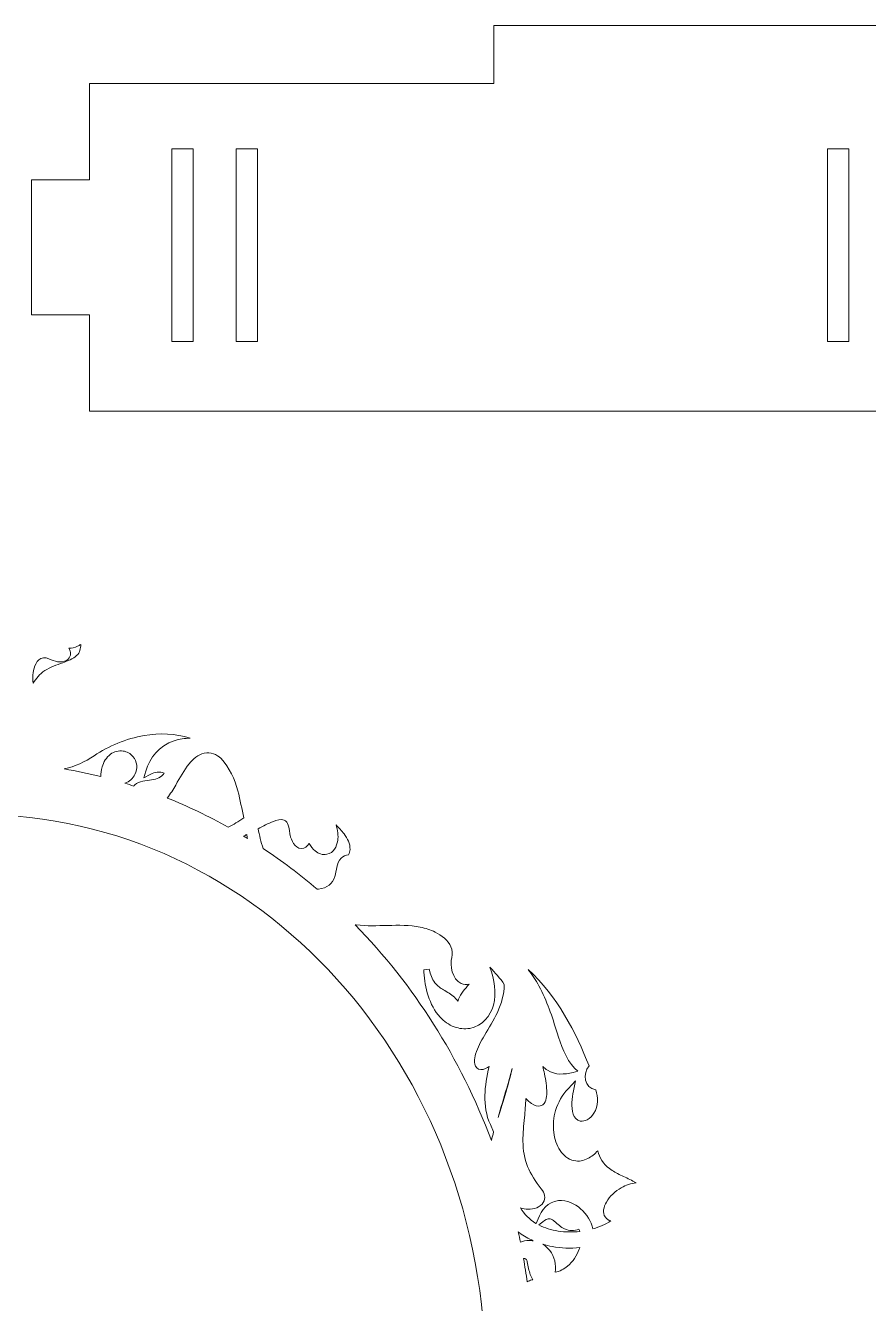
# Model space of a CAD drawing. Header units: millimetres. Extents: x -989 to 989, y -553 to 553.
# Drawn here: x 450.5 to 494.3, y 204.5 to 270.8 of the extents above; entities that cross this region are included whole.
import ezdxf

# ---------------------------------------------------------------- set-up
doc = ezdxf.new("R2010")
doc.units = ezdxf.units.MM
doc.header["$MEASUREMENT"] = 0
doc.layers.add('Camada 1', color=7, linetype='Continuous')

msp = doc.modelspace()

# ---------------------------------------------------------------- linework, layer by layer
at = {"layer": 'Camada 1', "lineweight": 9}
for points, knots in [([(537.863, 250.7797), (507.7715, 250.7797), (483.9545, 250.7797), (453.863, 250.7797), (453.863, 250.7797), (453.863, 250.7797), (453.863, 255.7797), (453.863, 255.7797), (453.863, 255.7797), (453.863, 255.7797), (450.863, 255.7797), (450.863, 255.7797), (450.863, 255.7797), (450.863, 255.7797), (450.863, 262.7797), (450.863, 262.7797), (450.863, 262.7797), (450.863, 262.7797), (453.863, 262.7797), (453.863, 262.7797), (453.863, 262.7797), (453.863, 262.7797), (453.863, 267.7797), (453.863, 267.7797), (453.863, 267.7797), (453.863, 267.7797), (463.363, 267.7797), (463.363, 267.7797), (463.363, 267.7797), (463.363, 267.7797), (463.363, 267.7797), (463.363, 267.7797), (463.363, 267.7797), (463.363, 267.7797), (474.8398, 267.7797), (474.8398, 267.7797), (474.8398, 267.7797), (474.8398, 267.7797), (474.8398, 270.7797), (474.8398, 270.7797), (474.8398, 270.7797), (487.0825, 270.7797), (501.6199, 270.7797), (513.8626, 270.7797), (513.8626, 270.7797), (513.8626, 270.7797), (513.8626, 267.7797), (513.8626, 267.7797), (513.8626, 267.7797), (513.8626, 267.7797), (525.363, 267.7797), (525.363, 267.7797), (525.363, 267.7797), (525.363, 267.7797), (525.363, 267.7797), (525.363, 267.7797), (525.363, 267.7797), (525.363, 267.7797), (537.863, 267.7797), (537.863, 267.7797), (537.863, 267.7797), (537.863, 267.7797), (537.863, 262.7797), (537.863, 262.7797), (537.863, 262.7797), (537.863, 262.7797), (534.863, 262.7797), (534.863, 262.7797), (534.863, 262.7797), (534.863, 262.7797), (534.863, 255.7797), (534.863, 255.7797), (534.863, 255.7797), (534.863, 255.7797), (537.863, 255.7797), (537.863, 255.7797), (537.863, 255.7797), (537.863, 255.7797), (537.863, 250.7797), (537.863, 250.7797)], [0, 0, 0, 0, 0.047619, 0.047619, 0.047619, 0.047619, 0.0952381, 0.0952381, 0.0952381, 0.0952381, 0.1428571, 0.1428571, 0.1428571, 0.1428571, 0.1904762, 0.1904762, 0.1904762, 0.1904762, 0.2380952, 0.2380952, 0.2380952, 0.2380952, 0.2857143, 0.2857143, 0.2857143, 0.2857143, 0.3333333, 0.3333333, 0.3333333, 0.3333333, 0.3809524, 0.3809524, 0.3809524, 0.3809524, 0.4285714, 0.4285714, 0.4285714, 0.4285714, 0.4761905, 0.4761905, 0.4761905, 0.4761905, 0.5238095, 0.5238095, 0.5238095, 0.5238095, 0.5714286, 0.5714286, 0.5714286, 0.5714286, 0.6190476, 0.6190476, 0.6190476, 0.6190476, 0.6666667, 0.6666667, 0.6666667, 0.6666667, 0.7142857, 0.7142857, 0.7142857, 0.7142857, 0.7619048, 0.7619048, 0.7619048, 0.7619048, 0.8095238, 0.8095238, 0.8095238, 0.8095238, 0.8571429, 0.8571429, 0.8571429, 0.8571429, 0.9047619, 0.9047619, 0.9047619, 0.9047619, 1, 1, 1, 1]), ([(459.242, 254.3914), (459.242, 254.3914), (458.1288, 254.3914), (458.1288, 254.3914), (458.1288, 254.3914), (458.1288, 254.3914), (458.1288, 264.3914), (458.1288, 264.3914), (458.1288, 264.3914), (458.1288, 264.3914), (459.242, 264.3914), (459.242, 264.3914), (459.242, 264.3914), (459.242, 264.3914), (459.242, 254.3914), (459.242, 254.3914)], [0, 0, 0, 0, 0.2, 0.2, 0.2, 0.2, 0.4, 0.4, 0.4, 0.4, 0.6, 0.6, 0.6, 0.6, 1, 1, 1, 1]), ([(462.5816, 254.3914), (462.5816, 254.3914), (461.4684, 254.3914), (461.4684, 254.3914), (461.4684, 254.3914), (461.4684, 254.3914), (461.4684, 264.3914), (461.4684, 264.3914), (461.4684, 264.3914), (461.4684, 264.3914), (462.5816, 264.3914), (462.5816, 264.3914), (462.5816, 264.3914), (462.5816, 264.3914), (462.5816, 254.3914), (462.5816, 254.3914)], [0, 0, 0, 0, 0.2, 0.2, 0.2, 0.2, 0.4, 0.4, 0.4, 0.4, 0.6, 0.6, 0.6, 0.6, 1, 1, 1, 1]), ([(493.2498, 254.3914), (493.2498, 254.3914), (492.1366, 254.3914), (492.1366, 254.3914), (492.1366, 254.3914), (492.1366, 254.3914), (492.1366, 264.3914), (492.1366, 264.3914), (492.1366, 264.3914), (492.1366, 264.3914), (493.2498, 264.3914), (493.2498, 264.3914), (493.2498, 264.3914), (493.2498, 264.3914), (493.2498, 254.3914), (493.2498, 254.3914)], [0, 0, 0, 0, 0.2, 0.2, 0.2, 0.2, 0.4, 0.4, 0.4, 0.4, 0.6, 0.6, 0.6, 0.6, 1, 1, 1, 1])]:
    msp.add_open_spline(points, degree=3, knots=knots, dxfattribs=at)
at = {"layer": 'Camada 1', "color": 250, "lineweight": 9}
for points, knots in [([(453.4061, 238.6753), (453.3567, 238.6379), (453.3017, 238.6055), (453.2422, 238.5785), (453.2422, 238.5785), (453.1034, 238.5156), (452.9498, 238.4857), (452.7945, 238.4783), (452.7945, 238.4783), (452.8901, 238.2899), (452.929, 238.0755), (452.7608, 237.915), (452.7608, 237.915), (452.5433, 237.7076), (452.1317, 237.7547), (451.8781, 237.8815), (451.8781, 237.8815), (451.7195, 237.9608), (451.515, 238.0272), (451.3403, 237.9471), (451.3403, 237.9471), (451.0502, 237.814), (450.9527, 237.3606), (450.9309, 237.1014), (450.9309, 237.1014), (450.9186, 236.9563), (450.9207, 236.805), (450.9405, 236.6586), (450.9405, 236.6586), (451.0876, 236.9137), (451.282, 237.1445), (451.5472, 237.3168), (451.5472, 237.3168), (451.8334, 237.5027), (452.1566, 237.613), (452.482, 237.7304), (452.482, 237.7304), (452.7234, 237.8175), (453.0164, 237.9235), (453.1965, 238.096), (453.1965, 238.096), (453.3666, 238.2588), (453.4134, 238.464), (453.4061, 238.6753)], [0, 0, 0, 0, 0.0833333, 0.0833333, 0.0833333, 0.0833333, 0.1666667, 0.1666667, 0.1666667, 0.1666667, 0.25, 0.25, 0.25, 0.25, 0.3333333, 0.3333333, 0.3333333, 0.3333333, 0.4166667, 0.4166667, 0.4166667, 0.4166667, 0.5, 0.5, 0.5, 0.5, 0.5833333, 0.5833333, 0.5833333, 0.5833333, 0.6666667, 0.6666667, 0.6666667, 0.6666667, 0.75, 0.75, 0.75, 0.75, 0.8333333, 0.8333333, 0.8333333, 0.8333333, 1, 1, 1, 1]), ([(452.5569, 232.2205), (453.1947, 232.1103), (453.8254, 231.977), (454.4486, 231.8214), (454.4486, 231.8214), (454.4501, 231.9881), (454.4744, 232.1559), (454.5216, 232.3213), (454.5216, 232.3213), (454.5928, 232.5707), (454.7278, 232.8188), (454.9566, 232.9838), (454.9566, 232.9838), (455.1402, 233.1162), (455.3701, 233.1816), (455.6057, 233.1462), (455.6057, 233.1462), (455.809, 233.1157), (455.9844, 233.0143), (456.1099, 232.8705), (456.1099, 232.8705), (456.3484, 232.5972), (456.3755, 232.2427), (456.2168, 231.9319), (456.2168, 231.9319), (456.1189, 231.7401), (455.9331, 231.5474), (455.7017, 231.4749), (455.7017, 231.4749), (455.8567, 231.428), (456.0112, 231.3799), (456.1652, 231.3304), (456.1652, 231.3304), (456.1794, 231.3535), (456.1964, 231.3756), (456.2167, 231.3965), (456.2167, 231.3965), (456.3198, 231.5026), (456.4754, 231.5474), (456.6249, 231.5756), (456.6249, 231.5756), (456.778, 231.6045), (456.9344, 231.6191), (457.0879, 231.6471), (457.0879, 231.6471), (457.37, 231.6984), (457.5959, 231.7845), (457.7331, 231.9971), (457.7331, 231.9971), (457.4975, 232.1032), (457.2592, 232.0631), (457.0153, 231.9371), (457.0153, 231.9371), (457.0153, 231.9371), (456.6818, 231.7648), (456.6818, 231.7648), (456.6818, 231.7648), (456.6818, 231.7648), (456.7842, 232.095), (456.7842, 232.095), (456.7842, 232.095), (457.0039, 232.8038), (457.4586, 233.4185), (458.2602, 233.6826), (458.2602, 233.6826), (458.523, 233.7692), (458.8046, 233.8102), (459.0875, 233.8116), (459.0875, 233.8116), (458.3264, 234.0634), (457.4906, 234.0873), (456.6967, 233.9513), (456.6967, 233.9513), (455.7574, 233.7905), (454.8663, 233.4095), (454.1047, 232.8999), (454.1047, 232.8999), (453.6413, 232.5899), (453.1216, 232.3422), (452.5569, 232.2205)], [0, 0, 0, 0, 0.047619, 0.047619, 0.047619, 0.047619, 0.0952381, 0.0952381, 0.0952381, 0.0952381, 0.1428571, 0.1428571, 0.1428571, 0.1428571, 0.1904762, 0.1904762, 0.1904762, 0.1904762, 0.2380952, 0.2380952, 0.2380952, 0.2380952, 0.2857143, 0.2857143, 0.2857143, 0.2857143, 0.3333333, 0.3333333, 0.3333333, 0.3333333, 0.3809524, 0.3809524, 0.3809524, 0.3809524, 0.4285714, 0.4285714, 0.4285714, 0.4285714, 0.4761905, 0.4761905, 0.4761905, 0.4761905, 0.5238095, 0.5238095, 0.5238095, 0.5238095, 0.5714286, 0.5714286, 0.5714286, 0.5714286, 0.6190476, 0.6190476, 0.6190476, 0.6190476, 0.6666667, 0.6666667, 0.6666667, 0.6666667, 0.7142857, 0.7142857, 0.7142857, 0.7142857, 0.7619048, 0.7619048, 0.7619048, 0.7619048, 0.8095238, 0.8095238, 0.8095238, 0.8095238, 0.8571429, 0.8571429, 0.8571429, 0.8571429, 0.9047619, 0.9047619, 0.9047619, 0.9047619, 1, 1, 1, 1]), ([(457.8917, 230.7078), (458.9805, 230.2717), (460.0387, 229.7652), (461.0619, 229.1932), (461.0619, 229.1932), (461.331, 229.324), (461.5928, 229.4912), (461.8606, 229.6757), (461.8606, 229.6757), (461.7718, 230.1451), (461.677, 230.6114), (461.5572, 231.0758), (461.5572, 231.0758), (461.3997, 231.6861), (461.1229, 232.2707), (460.6872, 232.7664), (460.6872, 232.7664), (460.4489, 232.9677), (460.1542, 233.1138), (459.817, 233.0407), (459.817, 233.0407), (459.4944, 232.9708), (459.2218, 232.7226), (459.037, 232.4876), (459.037, 232.4876), (458.7606, 232.1359), (458.5542, 231.7627), (458.335, 231.3826), (458.335, 231.3826), (458.2026, 231.153), (458.0633, 230.919), (457.8917, 230.7078)], [0, 0, 0, 0, 0.1111111, 0.1111111, 0.1111111, 0.1111111, 0.2222222, 0.2222222, 0.2222222, 0.2222222, 0.3333333, 0.3333333, 0.3333333, 0.3333333, 0.4444444, 0.4444444, 0.4444444, 0.4444444, 0.5555556, 0.5555556, 0.5555556, 0.5555556, 0.6666667, 0.6666667, 0.6666667, 0.6666667, 0.7777778, 0.7777778, 0.7777778, 0.7777778, 1, 1, 1, 1]), ([(448.0761, 229.8447), (462.6176, 229.8447), (474.4058, 216.8115), (474.4058, 200.7342), (474.4058, 200.7342), (474.4058, 184.6569), (462.6176, 171.6237), (448.0761, 171.6237), (448.0761, 171.6237), (433.5346, 171.6237), (421.7464, 184.6569), (421.7464, 200.7342), (421.7464, 200.7342), (421.7464, 216.8115), (433.5346, 229.8447), (448.0761, 229.8447)], [0, 0, 0, 0, 0.2, 0.2, 0.2, 0.2, 0.4, 0.4, 0.4, 0.4, 0.6, 0.6, 0.6, 0.6, 1, 1, 1, 1]), ([(465.6758, 225.9739), (465.6758, 225.9739), (465.7348, 225.9826), (465.7348, 225.9826), (465.7348, 225.9826), (466.1986, 226.0515), (466.465, 226.2287), (466.5869, 226.6337), (466.5869, 226.6337), (466.6357, 226.7958), (466.6563, 226.963), (466.6921, 227.1274), (466.6921, 227.1274), (466.7277, 227.2912), (466.7804, 227.4624), (466.9095, 227.5891), (466.9095, 227.5891), (467.0166, 227.6941), (467.1542, 227.7475), (467.3055, 227.7674), (467.3055, 227.7674), (467.348, 227.8545), (467.3716, 227.9464), (467.3763, 228.0427), (467.3763, 228.0427), (467.3904, 228.3268), (467.2413, 228.6152), (467.0703, 228.8482), (467.0703, 228.8482), (466.9492, 229.0131), (466.8047, 229.1683), (466.6496, 229.3098), (466.6496, 229.3098), (466.7365, 229.0439), (466.7774, 228.7653), (466.7386, 228.4985), (466.7386, 228.4985), (466.6962, 228.2074), (466.5322, 227.8622), (466.1759, 227.7883), (466.1759, 227.7883), (465.9511, 227.7418), (465.7398, 227.8279), (465.5761, 227.9611), (465.5761, 227.9611), (465.4455, 228.0674), (465.3389, 228.2058), (465.2525, 228.3523), (465.2525, 228.3523), (465.1627, 228.2057), (465.0334, 228.0844), (464.8476, 228.0915), (464.8476, 228.0915), (464.5084, 228.1045), (464.3249, 228.5399), (464.2694, 228.7848), (464.2694, 228.7848), (464.2566, 228.841), (464.2473, 228.898), (464.242, 228.9551), (464.242, 228.9551), (464.2258, 229.1322), (464.1768, 229.4849), (463.9598, 229.5689), (463.9598, 229.5689), (463.7986, 229.6313), (463.5503, 229.5518), (463.3999, 229.4955), (463.3999, 229.4955), (463.1301, 229.3945), (462.8617, 229.2529), (462.6062, 229.1179), (462.6062, 229.1179), (462.6784, 228.7771), (462.7615, 228.4309), (462.8693, 228.0911), (462.8693, 228.0911), (463.8437, 227.4455), (464.7805, 226.7381), (465.6758, 225.9739)], [0, 0, 0, 0, 0.047619, 0.047619, 0.047619, 0.047619, 0.0952381, 0.0952381, 0.0952381, 0.0952381, 0.1428571, 0.1428571, 0.1428571, 0.1428571, 0.1904762, 0.1904762, 0.1904762, 0.1904762, 0.2380952, 0.2380952, 0.2380952, 0.2380952, 0.2857143, 0.2857143, 0.2857143, 0.2857143, 0.3333333, 0.3333333, 0.3333333, 0.3333333, 0.3809524, 0.3809524, 0.3809524, 0.3809524, 0.4285714, 0.4285714, 0.4285714, 0.4285714, 0.4761905, 0.4761905, 0.4761905, 0.4761905, 0.5238095, 0.5238095, 0.5238095, 0.5238095, 0.5714286, 0.5714286, 0.5714286, 0.5714286, 0.6190476, 0.6190476, 0.6190476, 0.6190476, 0.6666667, 0.6666667, 0.6666667, 0.6666667, 0.7142857, 0.7142857, 0.7142857, 0.7142857, 0.7619048, 0.7619048, 0.7619048, 0.7619048, 0.8095238, 0.8095238, 0.8095238, 0.8095238, 0.8571429, 0.8571429, 0.8571429, 0.8571429, 0.9047619, 0.9047619, 0.9047619, 0.9047619, 1, 1, 1, 1]), ([(461.8552, 228.7337), (461.9232, 228.6927), (461.9903, 228.65), (462.058, 228.6084), (462.058, 228.6084), (462.0448, 228.6771), (462.032, 228.7456), (462.0194, 228.8139), (462.0194, 228.8139), (461.9653, 228.7869), (461.9105, 228.7601), (461.8552, 228.7337)], [0, 0, 0, 0, 0.25, 0.25, 0.25, 0.25, 0.5, 0.5, 0.5, 0.5, 1, 1, 1, 1]), ([(467.6418, 224.1358), (470.6721, 221.0375), (473.0993, 217.2289), (474.7069, 212.9492), (474.7069, 212.9492), (474.7446, 213.0949), (474.7848, 213.24), (474.8266, 213.3848), (474.8266, 213.3848), (474.8266, 213.3848), (474.6549, 213.7676), (474.6549, 213.7676), (474.6549, 213.7676), (474.2126, 214.7536), (474.3594, 215.7814), (474.5927, 216.7866), (474.5927, 216.7866), (474.5667, 216.7662), (474.5402, 216.7471), (474.5133, 216.7295), (474.5133, 216.7295), (474.3795, 216.6419), (474.2043, 216.5774), (474.0442, 216.6521), (474.0442, 216.6521), (473.7564, 216.7864), (473.8197, 217.2052), (473.8931, 217.4303), (473.8931, 217.4303), (474.0029, 217.7672), (474.1637, 218.0809), (474.3447, 218.3917), (474.3447, 218.3917), (474.5764, 218.7896), (474.8305, 219.1734), (475.0231, 219.5889), (475.0231, 219.5889), (475.2413, 220.0598), (475.359, 220.5262), (475.3804, 221.0338), (475.3804, 221.0338), (475.1627, 221.3532), (474.9031, 221.652), (474.6218, 221.9329), (474.6218, 221.9329), (474.8643, 221.2981), (474.9869, 220.6033), (474.8154, 219.9679), (474.8154, 219.9679), (474.6642, 219.4081), (474.2539, 218.8797), (473.5827, 218.762), (473.5827, 218.762), (473.3126, 218.7146), (473.0386, 218.7448), (472.7852, 218.8383), (472.7852, 218.8383), (472.4938, 218.9457), (472.247, 219.129), (472.0483, 219.3443), (472.0483, 219.3443), (471.4717, 219.9691), (471.2602, 220.8839), (471.2063, 221.6697), (471.2063, 221.6697), (471.2063, 221.6697), (471.1974, 221.799), (471.1974, 221.799), (471.1974, 221.799), (471.1974, 221.799), (471.4866, 221.8344), (471.4866, 221.8344), (471.4866, 221.8344), (471.4866, 221.8344), (471.5174, 221.7078), (471.5174, 221.7078), (471.5174, 221.7078), (471.5745, 221.4741), (471.6669, 221.2428), (471.8388, 221.0554), (471.8388, 221.0554), (471.9681, 220.9144), (472.124, 220.8182), (472.2927, 220.7188), (472.2927, 220.7188), (472.5007, 220.5963), (472.687, 220.4848), (472.8502, 220.3131), (472.8502, 220.3131), (472.8962, 220.2647), (472.9378, 220.2142), (472.9755, 220.1619), (472.9755, 220.1619), (473.0152, 220.308), (473.0799, 220.4507), (473.1738, 220.5914), (473.1738, 220.5914), (473.2612, 220.7223), (473.3653, 220.8406), (473.4716, 220.9595), (473.4716, 220.9595), (473.4972, 220.988), (473.5229, 221.0167), (473.5484, 221.0457), (473.5484, 221.0457), (473.4162, 221.0202), (473.2793, 221.0268), (473.1451, 221.0849), (473.1451, 221.0849), (472.6746, 221.2886), (472.5474, 222.0301), (472.654, 222.4399), (472.654, 222.4399), (472.7033, 222.6293), (472.6929, 222.816), (472.6141, 222.9978), (472.6141, 222.9978), (472.4708, 223.3285), (472.1296, 223.5812), (471.7915, 223.7521), (471.7915, 223.7521), (471.5491, 223.8745), (471.2898, 223.9585), (471.0182, 224.0131), (471.0182, 224.0131), (470.4712, 224.1231), (469.8927, 224.1133), (469.3352, 224.0991), (469.3352, 224.0991), (468.7909, 224.0853), (468.2377, 224.0633), (467.6966, 224.1291), (467.6966, 224.1291), (467.6966, 224.1291), (467.6418, 224.1358), (467.6418, 224.1358)], [0, 0, 0, 0, 0.0285714, 0.0285714, 0.0285714, 0.0285714, 0.0571429, 0.0571429, 0.0571429, 0.0571429, 0.0857143, 0.0857143, 0.0857143, 0.0857143, 0.1142857, 0.1142857, 0.1142857, 0.1142857, 0.1428571, 0.1428571, 0.1428571, 0.1428571, 0.1714286, 0.1714286, 0.1714286, 0.1714286, 0.2, 0.2, 0.2, 0.2, 0.2285714, 0.2285714, 0.2285714, 0.2285714, 0.2571429, 0.2571429, 0.2571429, 0.2571429, 0.2857143, 0.2857143, 0.2857143, 0.2857143, 0.3142857, 0.3142857, 0.3142857, 0.3142857, 0.3428571, 0.3428571, 0.3428571, 0.3428571, 0.3714286, 0.3714286, 0.3714286, 0.3714286, 0.4, 0.4, 0.4, 0.4, 0.4285714, 0.4285714, 0.4285714, 0.4285714, 0.4571429, 0.4571429, 0.4571429, 0.4571429, 0.4857143, 0.4857143, 0.4857143, 0.4857143, 0.5142857, 0.5142857, 0.5142857, 0.5142857, 0.5428571, 0.5428571, 0.5428571, 0.5428571, 0.5714286, 0.5714286, 0.5714286, 0.5714286, 0.6, 0.6, 0.6, 0.6, 0.6285714, 0.6285714, 0.6285714, 0.6285714, 0.6571429, 0.6571429, 0.6571429, 0.6571429, 0.6857143, 0.6857143, 0.6857143, 0.6857143, 0.7142857, 0.7142857, 0.7142857, 0.7142857, 0.7428571, 0.7428571, 0.7428571, 0.7428571, 0.7714286, 0.7714286, 0.7714286, 0.7714286, 0.8, 0.8, 0.8, 0.8, 0.8285714, 0.8285714, 0.8285714, 0.8285714, 0.8571429, 0.8571429, 0.8571429, 0.8571429, 0.8857143, 0.8857143, 0.8857143, 0.8857143, 0.9142857, 0.9142857, 0.9142857, 0.9142857, 0.9428571, 0.9428571, 0.9428571, 0.9428571, 1, 1, 1, 1]), ([(482.2208, 210.7544), (482.2208, 210.7544), (482.0523, 210.8415), (482.0523, 210.8415), (482.0523, 210.8415), (481.8401, 210.9511), (481.6213, 211.0477), (481.4057, 211.1513), (481.4057, 211.1513), (481.2049, 211.2477), (481.0076, 211.3512), (480.8336, 211.4834), (480.8336, 211.4834), (480.5001, 211.7369), (480.3223, 212.0511), (480.2242, 212.4064), (480.2242, 212.4064), (480.078, 212.2512), (479.9091, 212.1094), (479.7185, 212.0107), (479.7185, 212.0107), (479.4945, 211.8947), (479.2441, 211.8421), (478.9885, 211.8984), (478.9885, 211.8984), (478.6768, 211.9671), (478.4409, 212.1788), (478.28, 212.4165), (478.28, 212.4165), (478.0891, 212.6984), (477.9848, 213.0381), (477.9441, 213.3631), (477.9441, 213.3631), (477.8964, 213.7442), (477.931, 214.1377), (478.0416, 214.5083), (478.0416, 214.5083), (478.1639, 214.9181), (478.3793, 215.3004), (478.6838, 215.6276), (478.6838, 215.6276), (478.6838, 215.6276), (479.0701, 216.0428), (479.0701, 216.0428), (479.0701, 216.0428), (479.0701, 216.0428), (478.9601, 215.5132), (478.9601, 215.5132), (478.9601, 215.5132), (478.8851, 215.152), (478.8268, 214.6691), (478.9547, 214.3118), (478.9547, 214.3118), (479.0112, 214.1541), (479.1209, 213.9825), (479.3198, 213.9488), (479.3198, 213.9488), (479.4441, 213.9277), (479.5722, 213.9657), (479.6776, 214.023), (479.6776, 214.023), (479.8254, 214.1034), (479.945, 214.2287), (480.0298, 214.3617), (480.0298, 214.3617), (480.2663, 214.7329), (480.261, 215.1776), (480.1182, 215.5755), (480.1182, 215.5755), (479.5285, 215.6532), (479.4343, 216.432), (479.7739, 216.809), (479.7739, 216.809), (479.1092, 218.5341), (478.1137, 220.4442), (476.6118, 221.808), (476.6118, 221.808), (476.8201, 221.5457), (477.0073, 221.2656), (477.1747, 220.9626), (477.1747, 220.9626), (477.5995, 220.1938), (477.8615, 219.3523), (478.118, 218.5296), (478.118, 218.5296), (478.3014, 217.9413), (478.5677, 217.1674), (479.0273, 216.7009), (479.0273, 216.7009), (479.0273, 216.7009), (479.1938, 216.532), (479.1938, 216.532), (479.1938, 216.532), (479.1938, 216.532), (478.9496, 216.4738), (478.9496, 216.4738), (478.9496, 216.4738), (478.4953, 216.3658), (478.0221, 216.3293), (477.6212, 216.5863), (477.6212, 216.5863), (477.5311, 216.644), (477.449, 216.7135), (477.3716, 216.7892), (477.3716, 216.7892), (477.4054, 216.6603), (477.4354, 216.5316), (477.462, 216.4055), (477.462, 216.4055), (477.5296, 216.085), (477.5858, 215.7351), (477.582, 215.4087), (477.582, 215.4087), (477.5795, 215.198), (477.5527, 214.8525), (477.3013, 214.7511), (477.3013, 214.7511), (477.1232, 214.6793), (476.9354, 214.7675), (476.7957, 214.8648), (476.7957, 214.8648), (476.6899, 214.9385), (476.5873, 215.0313), (476.491, 215.1299), (476.491, 215.1299), (476.4847, 214.7983), (476.4588, 214.4688), (476.4268, 214.1361), (476.4268, 214.1361), (476.3877, 213.7285), (476.3412, 213.3183), (476.3453, 212.9088), (476.3453, 212.9088), (476.3548, 211.9492), (476.6733, 211.2111), (477.296, 210.4294), (477.296, 210.4294), (477.4627, 210.2201), (477.5515, 209.9593), (477.401, 209.7218), (477.401, 209.7218), (477.2465, 209.4778), (476.9083, 209.3728), (476.6075, 209.38), (476.6075, 209.38), (476.4706, 209.3833), (476.3385, 209.4082), (476.2168, 209.4528), (476.2168, 209.4528), (476.4011, 209.1311), (476.6696, 208.8578), (477.0211, 208.6466), (477.0211, 208.6466), (477.0266, 208.6433), (477.0322, 208.64), (477.0378, 208.6367), (477.0378, 208.6367), (477.0378, 208.6367), (477.1272, 208.878), (477.1272, 208.878), (477.1272, 208.878), (477.2928, 209.3245), (477.6222, 209.7643), (478.1914, 209.8226), (478.1914, 209.8226), (478.6262, 209.8671), (479.04, 209.6666), (479.3394, 209.4015), (479.3394, 209.4015), (479.6565, 209.1207), (479.874, 208.7509), (479.9785, 208.364), (479.9785, 208.364), (480.307, 208.4585), (480.6228, 208.5939), (480.9057, 208.77), (480.9057, 208.77), (480.7927, 208.8043), (480.6922, 208.864), (480.6203, 208.96), (480.6203, 208.96), (480.4439, 209.1956), (480.5404, 209.5166), (480.6737, 209.7487), (480.6737, 209.7487), (480.845, 210.0469), (481.1306, 210.3131), (481.447, 210.4932), (481.447, 210.4932), (481.6838, 210.628), (481.9469, 210.7197), (482.2208, 210.7544)], [0, 0, 0, 0, 0.0204082, 0.0204082, 0.0204082, 0.0204082, 0.0408163, 0.0408163, 0.0408163, 0.0408163, 0.0612245, 0.0612245, 0.0612245, 0.0612245, 0.0816327, 0.0816327, 0.0816327, 0.0816327, 0.1020408, 0.1020408, 0.1020408, 0.1020408, 0.122449, 0.122449, 0.122449, 0.122449, 0.1428571, 0.1428571, 0.1428571, 0.1428571, 0.1632653, 0.1632653, 0.1632653, 0.1632653, 0.1836735, 0.1836735, 0.1836735, 0.1836735, 0.2040816, 0.2040816, 0.2040816, 0.2040816, 0.2244898, 0.2244898, 0.2244898, 0.2244898, 0.244898, 0.244898, 0.244898, 0.244898, 0.2653061, 0.2653061, 0.2653061, 0.2653061, 0.2857143, 0.2857143, 0.2857143, 0.2857143, 0.3061224, 0.3061224, 0.3061224, 0.3061224, 0.3265306, 0.3265306, 0.3265306, 0.3265306, 0.3469388, 0.3469388, 0.3469388, 0.3469388, 0.3673469, 0.3673469, 0.3673469, 0.3673469, 0.3877551, 0.3877551, 0.3877551, 0.3877551, 0.4081633, 0.4081633, 0.4081633, 0.4081633, 0.4285714, 0.4285714, 0.4285714, 0.4285714, 0.4489796, 0.4489796, 0.4489796, 0.4489796, 0.4693878, 0.4693878, 0.4693878, 0.4693878, 0.4897959, 0.4897959, 0.4897959, 0.4897959, 0.5102041, 0.5102041, 0.5102041, 0.5102041, 0.5306122, 0.5306122, 0.5306122, 0.5306122, 0.5510204, 0.5510204, 0.5510204, 0.5510204, 0.5714286, 0.5714286, 0.5714286, 0.5714286, 0.5918367, 0.5918367, 0.5918367, 0.5918367, 0.6122449, 0.6122449, 0.6122449, 0.6122449, 0.6326531, 0.6326531, 0.6326531, 0.6326531, 0.6530612, 0.6530612, 0.6530612, 0.6530612, 0.6734694, 0.6734694, 0.6734694, 0.6734694, 0.6938776, 0.6938776, 0.6938776, 0.6938776, 0.7142857, 0.7142857, 0.7142857, 0.7142857, 0.7346939, 0.7346939, 0.7346939, 0.7346939, 0.755102, 0.755102, 0.755102, 0.755102, 0.7755102, 0.7755102, 0.7755102, 0.7755102, 0.7959184, 0.7959184, 0.7959184, 0.7959184, 0.8163265, 0.8163265, 0.8163265, 0.8163265, 0.8367347, 0.8367347, 0.8367347, 0.8367347, 0.8571429, 0.8571429, 0.8571429, 0.8571429, 0.877551, 0.877551, 0.877551, 0.877551, 0.8979592, 0.8979592, 0.8979592, 0.8979592, 0.9183673, 0.9183673, 0.9183673, 0.9183673, 0.9387755, 0.9387755, 0.9387755, 0.9387755, 0.9591837, 0.9591837, 0.9591837, 0.9591837, 1, 1, 1, 1]), ([(475.0563, 214.1386), (475.0564, 214.1388), (475.0564, 214.1389), (475.0565, 214.139), (475.0565, 214.139), (475.1966, 214.5846), (475.3396, 215.0293), (475.4696, 215.4773), (475.4696, 215.4773), (475.5851, 215.8754), (475.6952, 216.2755), (475.7911, 216.6779), (475.7911, 216.6779), (475.7013, 216.3339), (475.6035, 215.9914), (475.5036, 215.65), (475.5036, 215.65), (475.3562, 215.1458), (475.2038, 214.6428), (475.0563, 214.1386)], [0, 0, 0, 0, 0.1666667, 0.1666667, 0.1666667, 0.1666667, 0.3333333, 0.3333333, 0.3333333, 0.3333333, 0.5, 0.5, 0.5, 0.5, 0.6666667, 0.6666667, 0.6666667, 0.6666667, 1, 1, 1, 1]), ([(477.1733, 208.5619), (477.48, 208.4036), (477.8207, 208.3004), (478.17, 208.2457), (478.17, 208.2457), (478.5395, 208.1879), (478.9214, 208.1836), (479.2939, 208.2271), (479.2939, 208.2271), (479.2816, 208.2643), (479.2675, 208.301), (479.2516, 208.337), (479.2516, 208.337), (479.0061, 208.2488), (478.7542, 208.2377), (478.5025, 208.3576), (478.5025, 208.3576), (478.4045, 208.4043), (478.3172, 208.4654), (478.2351, 208.5316), (478.2351, 208.5316), (478.1443, 208.6048), (478.0606, 208.685), (477.9691, 208.7572), (477.9691, 208.7572), (477.9107, 208.8032), (477.8357, 208.8565), (477.7588, 208.8743), (477.7588, 208.8743), (477.6207, 208.9062), (477.4775, 208.8072), (477.3828, 208.7308), (477.3828, 208.7308), (477.3828, 208.7308), (477.1733, 208.5619), (477.1733, 208.5619)], [0, 0, 0, 0, 0.1, 0.1, 0.1, 0.1, 0.2, 0.2, 0.2, 0.2, 0.3, 0.3, 0.3, 0.3, 0.4, 0.4, 0.4, 0.4, 0.5, 0.5, 0.5, 0.5, 0.6, 0.6, 0.6, 0.6, 0.7, 0.7, 0.7, 0.7, 0.8, 0.8, 0.8, 0.8, 1, 1, 1, 1]), ([(476.1037, 208.2039), (476.1424, 208.0255), (476.1799, 207.8465), (476.2159, 207.667), (476.2159, 207.667), (476.3542, 207.7232), (476.5081, 207.755), (476.6768, 207.7555), (476.6768, 207.7555), (476.7463, 207.7557), (476.8147, 207.7503), (476.8817, 207.7399), (476.8817, 207.7399), (476.6289, 207.851), (476.3905, 207.9875), (476.1736, 208.1506), (476.1736, 208.1506), (476.1501, 208.1683), (476.1268, 208.186), (476.1037, 208.2039)], [0, 0, 0, 0, 0.1666667, 0.1666667, 0.1666667, 0.1666667, 0.3333333, 0.3333333, 0.3333333, 0.3333333, 0.5, 0.5, 0.5, 0.5, 0.6666667, 0.6666667, 0.6666667, 0.6666667, 1, 1, 1, 1]), ([(477.3738, 207.5601), (477.5144, 207.4752), (477.6379, 207.3663), (477.737, 207.2412), (477.737, 207.2412), (478.0018, 206.9071), (478.0716, 206.501), (478.0092, 206.1057), (478.0092, 206.1057), (478.2528, 206.1472), (478.4812, 206.2813), (478.6564, 206.4273), (478.6564, 206.4273), (478.9369, 206.6611), (479.1524, 206.9781), (479.2658, 207.3038), (479.2658, 207.3038), (479.2759, 207.333), (479.2853, 207.3624), (479.2939, 207.3919), (479.2939, 207.3919), (478.8231, 207.3372), (478.3261, 207.3591), (477.8674, 207.4426), (477.8674, 207.4426), (477.7003, 207.473), (477.5353, 207.5121), (477.3738, 207.5601)], [0, 0, 0, 0, 0.125, 0.125, 0.125, 0.125, 0.25, 0.25, 0.25, 0.25, 0.375, 0.375, 0.375, 0.375, 0.5, 0.5, 0.5, 0.5, 0.625, 0.625, 0.625, 0.625, 0.75, 0.75, 0.75, 0.75, 1, 1, 1, 1]), ([(476.3745, 206.821), (476.445, 206.4185), (476.5104, 206.014), (476.567, 205.6062), (476.567, 205.6062), (476.636, 205.6558), (476.7142, 205.6921), (476.8029, 205.7096), (476.8029, 205.7096), (476.8227, 205.7135), (476.8425, 205.7163), (476.8621, 205.7181), (476.8621, 205.7181), (476.7555, 205.8958), (476.6854, 206.0872), (476.638, 206.3007), (476.638, 206.3007), (476.6128, 206.4144), (476.5967, 206.5317), (476.5678, 206.6443), (476.5678, 206.6443), (476.5568, 206.6876), (476.5349, 206.7649), (476.4961, 206.7961), (476.4961, 206.7961), (476.4833, 206.8064), (476.4682, 206.8119), (476.4516, 206.8155), (476.4516, 206.8155), (476.4262, 206.8211), (476.4003, 206.8235), (476.3745, 206.821)], [0, 0, 0, 0, 0.1111111, 0.1111111, 0.1111111, 0.1111111, 0.2222222, 0.2222222, 0.2222222, 0.2222222, 0.3333333, 0.3333333, 0.3333333, 0.3333333, 0.4444444, 0.4444444, 0.4444444, 0.4444444, 0.5555556, 0.5555556, 0.5555556, 0.5555556, 0.6666667, 0.6666667, 0.6666667, 0.6666667, 0.7777778, 0.7777778, 0.7777778, 0.7777778, 1, 1, 1, 1])]:
    msp.add_open_spline(points, degree=3, knots=knots, dxfattribs=at)

doc.saveas('drawing.dxf')
